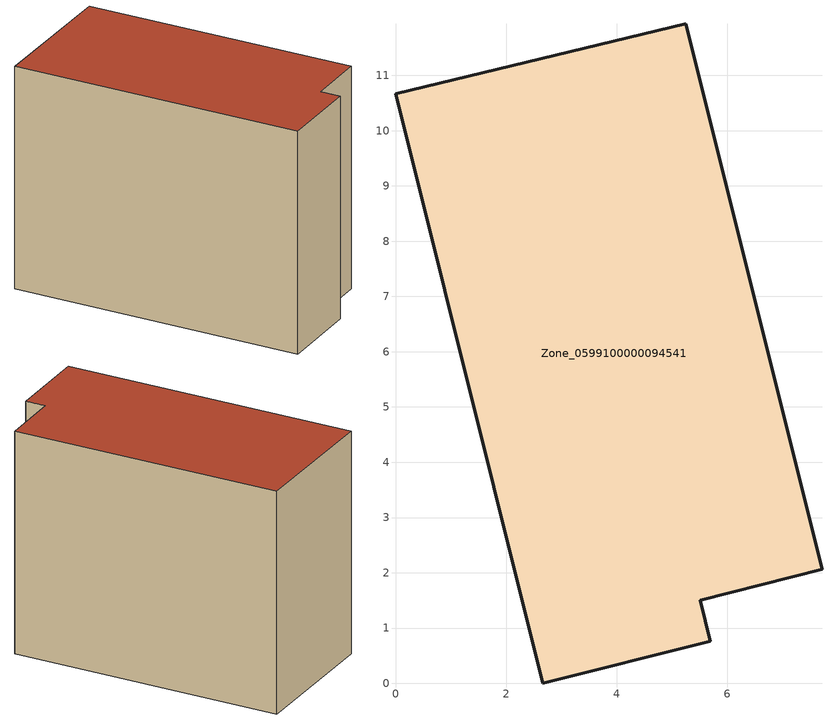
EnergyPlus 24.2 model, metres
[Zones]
Zone_0599100000094541
 floor ground (C_G): 0,10.67 5.25,11.94 7.72,2.06 5.52,1.5 5.7,0.76 2.67,0 z0
 wall outside (C_F): 2.67,0 5.7,0.76 5.52,1.5 7.72,2.06 5.25,11.94 0,10.67 2.67,0 z0:8.5
 roof outside (C_R): 5.25,11.94 0,10.67 2.67,0 5.7,0.76 5.52,1.5 7.72,2.06 z8.5
[BUILDING]
Pand.0599100000094541: North Axis=0; Terrain=City; Loads Convergence Tolerance Value=0.04; Temperature Convergence Tolerance Value=0.4; Solar Distribution=FullExterior; Maximum Number of Warmup Days=25; Minimum Number of Warmup Days=1
[Site:Location]
Rotterdam.The.Hague.AP_ZH_NLD Design_Conditions: Latitude=51.96; Longitude=4.45; Time Zone=1; Elevation=-4.5
[SITE:GROUNDTEMPERATURE:BUILDINGSURFACE]
18, 18, 18, 18, 18, 18, 18, 18, 18, 18, 18, 18
[MATERIAL] Thermal Absorptance=0.9; Solar Absorptance=0.7; Visible Absorptance=0.7
Name | Roughness | Thickness | Conductivity | Density | Specific Heat
G.TI.1975-1991 | MediumSmooth | 0.15 | 0.288461 | 540 | 1210
F.TI.1975-1991 | Rough | 0.3 | 0.230769 | 1920 | 840
R.TI.1975-1991 | MediumRough | 0.2 | 0.153846 | 1500 | 1000
[CONSTRUCTION]
C_G: G.TI.1975-1991
C_F: F.TI.1975-1991
C_R: R.TI.1975-1991
[ZONE]
Zone_0599100000094541: Type=1; Multiplier=1; Ceiling Height=Autocalculate; Volume=Autocalculate; Floor Area=autocalculate; Part of Total Floor Area=Yes
[ZONEINFILTRATION:DESIGNFLOWRATE]
Infil_Zone_0599100000094541: Zone or ZoneList or Space or SpaceList=Zone_0599100000094541; Schedule=AlwaysOn; Design Flow Rate Calculation Method=Flow/Area; Flow Rate per Floor Area=0.003; Constant Term Coefficient=1; Temperature Term Coefficient=0; Velocity Term Coefficient=0; Velocity Squared Term Coefficient=0
[HVACTEMPLATE:ZONE:IDEALLOADSAIRSYSTEM]
Zone_0599100000094541: Maximum Heating Supply Air Temperature=50; Minimum Cooling Supply Air Temperature=13; Maximum Heating Supply Air Humidity Ratio=0.0156; Minimum Cooling Supply Air Humidity Ratio=0.0077; Heating Limit=NoLimit; Cooling Limit=NoLimit; Dehumidification Control Type=ConstantSensibleHeatRatio; Cooling Sensible Heat Ratio=0.7; Dehumidification Setpoint=60; Humidification Control Type=None; Humidification Setpoint=30; Outdoor Air Method=None; Outdoor Air Flow Rate per Person=0.00944; Outdoor Air Flow Rate per Zone Floor Area=0; Outdoor Air Flow Rate per Zone=0; Demand Controlled Ventilation Type=None; Outdoor Air Economizer Type=NoEconomizer; Heat Recovery Type=None; Sensible Heat Recovery Effectiveness=0.7; Latent Heat Recovery Effectiveness=0.65
[ZONECONTROL:THERMOSTAT]
ThermostatControl_Zone_0599100000094541: Zone or ZoneList=Zone_0599100000094541; Control Type Schedule=DualSetpointControlType; Control 1=Thermostat_Zone_0599100000094541; Temperature Difference Between Cutout And Setpoint=0
[THERMOSTATSETPOINT:DUALSETPOINT]
Thermostat_Zone_0599100000094541: Heating Setpoint Temperature Schedule=HeatingSetpoint_Zone_0599100000094541; Cooling Setpoint Temperature Schedule=CoolingSetpoint_Zone_0599100000094541
[SCHEDULE:COMPACT]
HeatingSetpoint_Zone_0599100000094541: Through: 12/31, For: AllDays, Until: 24:00, 21
CoolingSetpoint_Zone_0599100000094541: Through: 12/31, For: AllDays, Until: 24:00, 24
DualSetpointControlType: Through: 12/31, For: AllDays, Until: 24:00, 4
AlwaysOn: Through: 12/31, For: AllDays, Until: 24:00, 1
